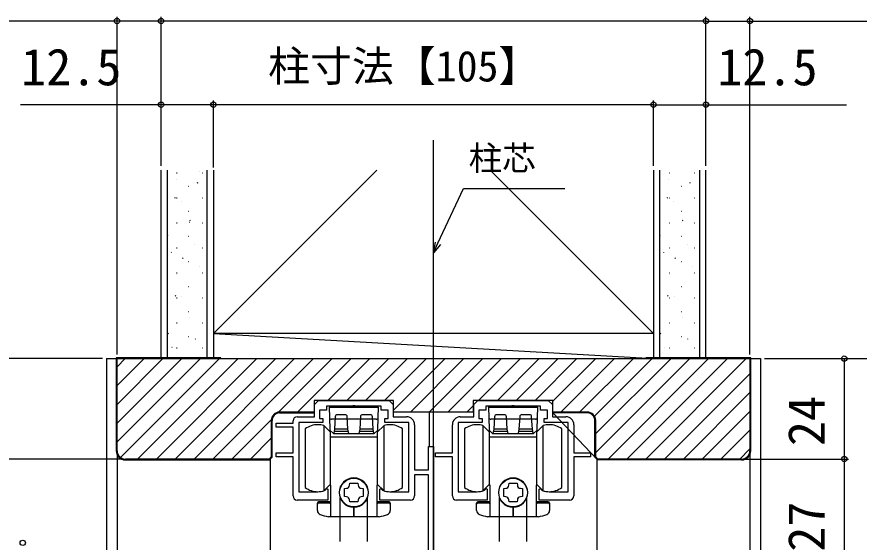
# Model space of a CAD drawing. Units: millimetres, scale not verified. Extents: x -525 to 525, y -783 to 779.
# Drawn here: x -370.4 to -169.4, y 455.3 to 580.7 of the extents above; entities that cross this region are included whole.
import ezdxf
from ezdxf.enums import TextEntityAlignment as Align

# ---------------------------------------------------------------- set-up
doc = ezdxf.new("R2010")
doc.units = ezdxf.units.MM
doc.header["$LTSCALE"] = 4
for name, color, linetype in [('0-4_YKK_11E', 7, 'Continuous'), ('0-5_YKK_12', 2, 'Continuous'), ('0-6_YKK_13', 4, 'Continuous'), ('0-8_YKK_D', 6, 'Continuous'), ('0-A_YSS_K', 3, 'Continuous'), ('0-B_YSS_KE', 3, 'Continuous')]:
    doc.layers.add(name, color=color, linetype=linetype)
doc.styles.add('ＭＳ ゴシック', font='')
doc.styles.get('ＭＳ ゴシック').set_extended_font_data('MS Gothic')

msp = doc.modelspace()

# ---------------------------------------------------------------- linework, layer by layer
at = {"layer": '0-4_YKK_11E'}
msp.add_line((-271, 478.112), (-271, 448.712), dxfattribs=at)
for points in [[(-303.5, 485.212), (-299.4, 485.212), (-299.4, 488.112), (-298.4, 489.112), (-281.6, 489.112), (-280.6, 488.112), (-280.6, 485.212), (-277.4, 485.212)], [(-264.6, 485.212), (-261.4, 485.212), (-261.4, 488.112), (-260.4, 489.112)], [(-260.4, 489.112), (-243.6, 489.112), (-242.6, 488.112), (-242.6, 485.212), (-239.4, 485.212)], [(-281.35, 467.312), (-276.9, 467.312), (-276.9, 483.812), (-282.6, 483.812), (-282.6, 484.812), (-281.8, 484.812), (-281.8, 486.812), (-283.5, 486.812), (-283.5, 487.712), (-289.541, 487.712), (-289.725, 487.832), (-290.275, 487.832), (-290.458, 487.712), (-296.5, 487.712), (-296.5, 486.812), (-298.2, 486.812), (-298.2, 484.812), (-297.4, 484.812), (-297.4, 483.812), (-303.1, 483.812), (-303.1, 467.312), (-298.65, 467.312)], [(-243.35, 467.312), (-238.9, 467.312), (-238.9, 483.812), (-244.6, 483.812), (-244.6, 484.812), (-243.8, 484.812), (-243.8, 486.812), (-245.5, 486.812), (-245.5, 487.712), (-251.541, 487.712), (-251.725, 487.832), (-252.275, 487.832), (-252.458, 487.712), (-258.5, 487.712), (-258.5, 486.812), (-260.2, 486.812), (-260.2, 484.812), (-259.4, 484.812), (-259.4, 483.812), (-265.1, 483.812), (-265.1, 467.312), (-260.65, 467.312)], [(-304.5, 466.312), (-304.5, 475.612), (-308.5, 475.612), (-308.5, 476.612), (-304.5, 476.612), (-304.5, 482.712), (-308.5, 482.712), (-308.5, 483.712), (-304.5, 483.712), (-304.5, 484.212)], [(-275.5, 483.312), (-275.5, 472.512), (-272.2, 472.512), (-272.2, 478.112), (-271, 478.112)], [(-266.5, 466.312), (-266.5, 475.612), (-270.5, 475.612), (-270.5, 476.612), (-266.5, 476.612), (-266.5, 483.312)], [(-237.5, 483.312), (-237.5, 476.612), (-233.5, 476.612), (-233.5, 475.612), (-237.5, 475.612), (-237.5, 466.312)], [(-272.2, 448.712), (-272.2, 471.312), (-275.5, 471.312), (-275.5, 466.312)], [(-296.965, 467.576), (-296.845, 467.649), (-296.447, 468.047), (-296.2, 467.945), (-296.2, 465.312), (-303.5, 465.312)], [(-276.5, 465.312), (-283.8, 465.312), (-283.8, 467.945), (-283.553, 468.047), (-283.155, 467.649), (-283.034, 467.576)], [(-258.965, 467.576), (-258.845, 467.649), (-258.447, 468.047), (-258.2, 467.945), (-258.2, 465.312), (-265.5, 465.312)], [(-238.5, 465.312), (-245.8, 465.312), (-245.8, 467.945), (-245.553, 468.047), (-245.155, 467.649), (-245.034, 467.576)]]:
    msp.add_lwpolyline(points, dxfattribs=at)
for centre, radius, start, end in [((-303.5, 484.212), 1, 90.00001, 179.99999), ((-277.4, 483.312), 1.9, 0.00001, 89.99999), ((-264.6, 483.312), 1.9, 90.00001, 179.99999), ((-239.4, 483.312), 1.9, 0.00001, 89.99999), ((-303.5, 466.312), 1, 180.00001, 269.99999), ((-298.65, 472.812), 5.5, 270, 287.83761), ((-281.35, 472.812), 5.5, 252.16239, 270), ((-276.5, 466.312), 1, 270.00001, 359.99999), ((-265.5, 466.312), 1, 180.00001, 269.99999), ((-260.65, 472.812), 5.5, 270, 287.83761), ((-243.35, 472.812), 5.5, 252.16239, 270), ((-238.5, 466.312), 1, 270.00001, 359.99999)]:
    msp.add_arc(centre, radius, start, end, dxfattribs=at)
at = {"layer": '0-5_YKK_12'}
for p, q in [((-271, 186.696), (-271, 551.271)), ((-349, 499.112), (-349, 329.512)), ((-349, 499.112), (-193, 499.112)), ((-193, 499.112), (-193, 329.512)), ((-272, 486.312), (-272, 478.094)), ((-310, 475.312), (-310, 330.113)), ((-232, 475.312), (-232, 329.512))]:
    msp.add_line(p, q, dxfattribs=at)
at = {"layer": '0-6_YKK_13'}
for p, q in [((-295.9, 487.412), (-295.6, 487.712)), ((-295.9, 487.412), (-295.819, 485.112)), ((-290, 487.712), (-295.6, 487.712)), ((-284.4, 487.712), (-290, 487.712)), ((-284.4, 487.712), (-284.1, 487.412)), ((-257.9, 487.412), (-257.6, 487.712)), ((-257.9, 487.412), (-257.819, 485.112)), ((-252, 487.712), (-257.6, 487.712)), ((-246.4, 487.712), (-252, 487.712)), ((-246.4, 487.712), (-246.1, 487.412)), ((-295.819, 485.112), (-295.711, 482.011)), ((-290, 484.612), (-295.319, 484.612)), ((-294.421, 485.234), (-294.6, 482.212)), ((-292.078, 485.712), (-293.921, 485.712)), ((-291.4, 482.212), (-291.578, 485.234)), ((-284.68, 484.612), (-290, 484.612)), ((-288.421, 485.234), (-288.6, 482.212)), ((-286.078, 485.712), (-287.921, 485.712)), ((-285.4, 482.212), (-285.578, 485.234)), ((-284.288, 482.011), (-284.18, 485.112)), ((-257.819, 485.112), (-257.711, 482.011)), ((-252, 484.612), (-257.319, 484.612)), ((-256.421, 485.234), (-256.6, 482.212)), ((-254.078, 485.712), (-255.921, 485.712)), ((-253.4, 482.212), (-253.578, 485.234)), ((-246.68, 484.612), (-252, 484.612)), ((-250.421, 485.234), (-250.6, 482.212)), ((-248.078, 485.712), (-249.921, 485.712)), ((-247.4, 482.212), (-247.578, 485.234)), ((-246.288, 482.011), (-246.18, 485.112)), ((-297.2, 483.112), (-295.6, 481.512)), ((-297.2, 483.112), (-297.2, 467.512)), ((-284.4, 481.512), (-282.8, 483.112)), ((-282.8, 467.512), (-282.8, 483.112)), ((-259.2, 483.112), (-257.6, 481.512)), ((-259.2, 483.112), (-259.2, 467.512)), ((-246.4, 481.512), (-244.8, 483.112)), ((-244.8, 467.512), (-244.8, 483.112)), ((-301.6, 482.312), (-301.6, 475.312)), ((-294.883, 481.212), (-295.711, 482.011)), ((-295.6, 469.112), (-295.6, 481.512)), ((-290, 480.362), (-295.6, 480.362)), ((-291.3, 481.712), (-294.7, 481.712)), ((-290, 481.212), (-288.791, 481.212)), ((-284.4, 480.362), (-290, 480.362)), ((-288.6, 482.212), (-288.8, 481.212)), ((-288.791, 481.212), (-285.116, 481.212)), ((-285.3, 481.712), (-288.7, 481.712)), ((-285.4, 482.212), (-288.6, 482.212)), ((-285.2, 481.212), (-285.4, 482.212)), ((-284.288, 482.011), (-285.116, 481.212)), ((-284.4, 481.512), (-284.4, 469.112)), ((-278.4, 475.312), (-278.4, 482.312)), ((-263.6, 482.312), (-263.6, 475.312)), ((-256.883, 481.212), (-257.711, 482.011)), ((-257.6, 469.112), (-257.6, 481.512)), ((-252, 480.362), (-257.6, 480.362)), ((-253.3, 481.712), (-256.7, 481.712)), ((-252, 481.212), (-250.791, 481.212)), ((-246.4, 480.362), (-252, 480.362)), ((-250.6, 482.212), (-250.8, 481.212)), ((-250.791, 481.212), (-247.116, 481.212)), ((-247.3, 481.712), (-250.7, 481.712)), ((-247.4, 482.212), (-250.6, 482.212)), ((-247.2, 481.212), (-247.4, 482.212)), ((-246.288, 482.011), (-247.116, 481.212)), ((-246.4, 481.512), (-246.4, 469.112)), ((-240.4, 475.312), (-240.4, 482.312)), ((-301.6, 475.312), (-301.6, 468.312)), ((-278.4, 468.312), (-278.4, 475.312)), ((-263.6, 475.312), (-263.6, 468.312)), ((-240.4, 468.312), (-240.4, 475.312)), ((-295.6, 469.112), (-297.2, 467.512)), ((-291.008, 468.858), (-290.97, 469.362)), ((-282.8, 467.512), (-284.4, 469.112)), ((-257.6, 469.112), (-259.2, 467.512)), ((-253.008, 468.858), (-252.97, 469.362)), ((-244.8, 467.512), (-246.4, 469.112)), ((-298.7, 462.831), (-298.7, 464.612)), ((-295.8, 464.912), (-298.4, 464.912)), ((-295.8, 464.612), (-298.4, 464.612)), ((-293.25, 455.412), (-293.25, 465.813)), ((-286.75, 455.412), (-286.75, 465.813)), ((-281.6, 464.912), (-284.2, 464.912)), ((-281.6, 464.612), (-284.2, 464.612)), ((-281.3, 464.612), (-281.3, 462.831)), ((-260.7, 462.831), (-260.7, 464.612)), ((-257.8, 464.912), (-260.4, 464.912)), ((-257.8, 464.612), (-260.4, 464.612)), ((-255.25, 455.412), (-255.25, 465.813)), ((-248.75, 455.412), (-248.75, 465.813)), ((-243.6, 464.912), (-246.2, 464.912)), ((-243.6, 464.612), (-246.2, 464.612)), ((-243.3, 464.612), (-243.3, 462.831)), ((-290, 463.612), (-290, 461.312)), ((-290, 461.312), (-290, 463.612)), ((-252, 463.612), (-252, 461.312)), ((-252, 461.312), (-252, 463.612)), ((-290, 461.312), (-296.077, 461.312)), ((-283.922, 461.312), (-290, 461.312)), ((-252, 461.312), (-258.077, 461.312)), ((-245.922, 461.312), (-252, 461.312))]:
    msp.add_line(p, q, dxfattribs=at)
for points in [[(-284.18, 485.112), (-284.1, 487.412), (-295.9, 487.412)], [(-246.18, 485.112), (-246.1, 487.412), (-257.9, 487.412)], [(-294.883, 481.212), (-291.208, 481.212), (-290, 481.212)], [(-291.2, 481.212), (-291.4, 482.212), (-294.6, 482.212), (-294.8, 481.212)], [(-256.883, 481.212), (-253.208, 481.212), (-252, 481.212)], [(-253.2, 481.212), (-253.4, 482.212), (-256.6, 482.212), (-256.8, 481.212)], [(-295.5, 461.312), (-295.5, 468.912), (-295.8, 468.912)], [(-290.97, 469.362), (-289.03, 469.362), (-288.991, 468.858)], [(-284.2, 468.912), (-284.5, 468.912), (-284.5, 461.312)], [(-257.5, 461.312), (-257.5, 468.912), (-257.8, 468.912)], [(-252.97, 469.362), (-251.03, 469.362), (-250.991, 468.858)], [(-246.2, 468.912), (-246.5, 468.912), (-246.5, 461.312)], [(-291.745, 466.104), (-292.25, 466.142), (-292.25, 468.082), (-291.745, 468.12)], [(-288.254, 468.12), (-287.75, 468.082), (-287.75, 466.142), (-288.254, 466.104)], [(-253.745, 466.104), (-254.25, 466.142), (-254.25, 468.082), (-253.745, 468.12)], [(-250.254, 468.12), (-249.75, 468.082), (-249.75, 466.142), (-250.254, 466.104)], [(-288.991, 465.367), (-289.03, 464.862), (-290.97, 464.862), (-291.008, 465.367)], [(-250.991, 465.367), (-251.03, 464.862), (-252.97, 464.862), (-253.008, 465.367)]]:
    msp.add_lwpolyline(points, dxfattribs=at)
for centre in [(-290, 467.112), (-252, 467.112)]:
    msp.add_circle(centre, 3.4, dxfattribs=at)
for centre, radius, start, end in [((-295.319, 485.112), 0.5, 182, 270), ((-293.921, 485.212), 0.5, 90, 177.4552), ((-292.078, 485.212), 0.5, 2.5448, 90), ((-287.921, 485.212), 0.5, 90, 177.4552), ((-286.078, 485.212), 0.5, 2.5448, 90), ((-284.68, 485.112), 0.5, 270, 358), ((-257.319, 485.112), 0.5, 182, 270), ((-255.921, 485.212), 0.5, 90, 177.4552), ((-254.078, 485.212), 0.5, 2.5448, 90), ((-249.921, 485.212), 0.5, 90, 177.4552), ((-248.078, 485.212), 0.5, 2.5448, 90), ((-246.68, 485.112), 0.5, 270, 358), ((-298.6, 478.312), 5, 90, 126.8699), ((-298.6, 478.312), 5, 73.7398, 90), ((-281.4, 478.312), 5, 90, 106.2602), ((-281.4, 478.312), 5, 53.1301, 90), ((-260.6, 478.312), 5, 90, 126.8699), ((-260.6, 478.312), 5, 73.7398, 90), ((-243.4, 478.312), 5, 90, 106.2602), ((-243.4, 478.312), 5, 53.1301, 90), ((-290, 467.112), 3.5, 90, 270), ((-290, 467.112), 3.5, 270, 90), ((-252, 467.112), 3.5, 90, 270), ((-252, 467.112), 3.5, 270, 90), ((-298.6, 472.312), 5, 233.1301, 270), ((-291.806, 468.918), 0.8, 274.33284, 355.66716), ((-288.194, 468.918), 0.8, 184.33284, 265.66716), ((-281.4, 472.312), 5, 270, 306.8699), ((-260.6, 472.312), 5, 233.1301, 270), ((-253.806, 468.918), 0.8, 274.33284, 355.66716), ((-250.194, 468.918), 0.8, 184.33284, 265.66716), ((-243.4, 472.312), 5, 270, 306.8699), ((-298.6, 472.312), 5, 270, 286.2602), ((-281.4, 472.312), 5, 253.7398, 270), ((-260.6, 472.312), 5, 270, 286.2602), ((-243.4, 472.312), 5, 253.7398, 270), ((-298.4, 464.612), 0.3, 90, 180), ((-298.4, 464.312), 0.3, 90, 180), ((-295.8, 465.212), 0.3, 270, 0), ((-295.8, 464.912), 0.3, 270, 0), ((-291.806, 465.306), 0.8, 4.33284, 85.66716), ((-288.194, 465.306), 0.8, 94.33284, 175.66716), ((-284.2, 465.212), 0.3, 180, 270), ((-284.2, 464.912), 0.3, 180, 270), ((-281.6, 464.612), 0.3, 0, 90), ((-281.6, 464.312), 0.3, 0, 90), ((-260.4, 464.612), 0.3, 90, 180), ((-260.4, 464.312), 0.3, 90, 180), ((-257.8, 465.212), 0.3, 270, 0), ((-257.8, 464.912), 0.3, 270, 0), ((-253.806, 465.306), 0.8, 4.33284, 85.66716), ((-250.194, 465.306), 0.8, 94.33284, 175.66716), ((-246.2, 465.212), 0.3, 180, 270), ((-246.2, 464.912), 0.3, 180, 270), ((-243.6, 464.612), 0.3, 0, 90), ((-243.6, 464.312), 0.3, 0, 90), ((-297.7, 462.831), 1, 180, 251.28667), ((-282.3, 462.831), 1, 288.71333, 0), ((-259.7, 462.831), 1, 180, 251.28667), ((-244.3, 462.831), 1, 288.71333, 0), ((-290, 485.562), 25, 251.28667, 255.93013), ((-290, 485.562), 25, 284.06987, 288.71333), ((-252, 485.562), 25, 251.28667, 255.93013), ((-252, 485.562), 25, 284.06987, 288.71333)]:
    msp.add_arc(centre, radius, start, end, dxfattribs=at)
at = {"layer": '0-8_YKK_D'}
for p, q in [((-346.5, 500.112), (-346.5, 580.729)), ((-336, 545.112), (-336, 580.729)), ((-336, 545.112), (-336, 580.729)), ((-206, 579.729), (-336, 579.729)), ((-206, 545.112), (-206, 580.729)), ((-206, 545.112), (-206, 580.729)), ((-195.5, 500.112), (-195.5, 580.729)), ((-336, 545.112), (-336, 560.729)), ((-323.5, 545.112), (-323.5, 560.729)), ((-323.5, 544.729), (-323.5, 560.729)), ((-218.5, 545.112), (-218.5, 560.729)), ((-218.5, 545.112), (-218.5, 560.729)), ((-206, 557.616), (-206, 560.729)), ((-218.5, 559.729), (-323.5, 559.729)), ((-350, 499.112), (-390, 499.112)), ((-192, 499.112), (-172, 499.112)), ((-192, 499.112), (-152, 499.112)), ((-173, 499.112), (-173, 475.112)), ((-345.5, 475.112), (-390, 475.112)), ((-345.5, 475.112), (-390, 475.112)), ((-346.5, 476.112), (-346.5, 371.612)), ((-346.5, 476.112), (-346.5, 371.612)), ((-196.5, 475.112), (-172, 475.112)), ((-195.5, 476.112), (-195.5, 371.612)), ((-190, 475.112), (-172, 475.112)), ((-173, 475.112), (-173, 448.112))]:
    msp.add_line(p, q, dxfattribs=at)
for points in [[(-336, 579.729), (-346.5, 579.729), (-380.05, 579.729)], [(-206, 579.729), (-195.5, 579.729), (-161.95, 579.729)], [(-323.5, 559.729), (-336, 559.729), (-369.55, 559.729)], [(-218.5, 559.729), (-206, 559.729), (-172.45, 559.729)], [(-271, 524.338), (-269.922, 526.649), (-263.823, 539.729), (-239.658, 539.729)], [(-269.303, 526.36), (-271, 524.338), (-270.541, 526.938)]]:
    msp.add_lwpolyline(points, dxfattribs=at)
for centre in [(-346.5, 579.729), (-336, 579.729), (-336, 579.729), (-206, 579.729), (-206, 579.729), (-195.5, 579.729), (-336, 559.729), (-323.5, 559.729), (-323.5, 559.729), (-218.5, 559.729), (-218.5, 559.729), (-206, 559.729), (-173, 499.112), (-173, 475.112), (-173, 475.112), (-369, 455.112)]:
    msp.add_circle(centre, 0.637, dxfattribs=at)
at = {"layer": '0-A_YSS_K'}
for p, q in [((-336, 499.112), (-336, 544.112)), ((-334.5, 544.112), (-334.5, 499.112)), ((-332.29, 543.502), (-332.19, 543.502)), ((-326.931, 543.871), (-326.912, 543.878)), ((-326.21, 543.502), (-326.11, 543.502)), ((-325, 499.112), (-325, 544.112)), ((-323.5, 505.112), (-284.5, 544.112)), ((-218.5, 505.112), (-257.5, 544.112)), ((-217, 499.112), (-217, 544.112)), ((-214.79, 543.502), (-214.69, 543.502)), ((-209.431, 543.871), (-209.412, 543.878)), ((-208.71, 543.502), (-208.61, 543.502)), ((-207.5, 544.112), (-207.5, 499.112)), ((-206, 499.112), (-206, 544.112)), ((-332.417, 541.929), (-332.398, 541.935)), ((-327.346, 541.056), (-327.179, 541.166)), ((-214.917, 541.929), (-214.898, 541.935)), ((-209.846, 541.056), (-209.679, 541.166)), ((-329.44, 540.272), (-329.34, 540.272)), ((-211.94, 540.272), (-211.84, 540.272)), ((-332.724, 537.496), (-332.558, 537.606)), ((-332.29, 537.522), (-332.19, 537.522)), ((-331.219, 536.671), (-331.2, 536.678)), ((-326.21, 537.522), (-326.11, 537.522)), ((-215.224, 537.496), (-215.058, 537.606)), ((-214.79, 537.522), (-214.69, 537.522)), ((-213.719, 536.671), (-213.7, 536.678)), ((-208.71, 537.522), (-208.61, 537.522)), ((-329.44, 534.292), (-329.34, 534.292)), ((-211.94, 534.292), (-211.84, 534.292)), ((-332.29, 531.542), (-332.19, 531.542)), ((-329.267, 531.68), (-329.249, 531.687)), ((-329.115, 532.049), (-328.948, 532.16)), ((-326.21, 531.542), (-326.11, 531.542)), ((-214.79, 531.542), (-214.69, 531.542)), ((-211.767, 531.68), (-211.749, 531.687)), ((-211.615, 532.049), (-211.448, 532.16)), ((-208.71, 531.542), (-208.61, 531.542)), ((-334.493, 528.489), (-334.326, 528.6)), ((-216.993, 528.489), (-216.826, 528.6)), ((-329.44, 528.312), (-329.34, 528.312)), ((-211.94, 528.312), (-211.84, 528.312)), ((-332.29, 525.562), (-332.19, 525.562)), ((-327.975, 526.456), (-327.957, 526.463)), ((-326.21, 525.562), (-326.11, 525.562)), ((-214.79, 525.562), (-214.69, 525.562)), ((-210.475, 526.456), (-210.457, 526.463)), ((-208.71, 525.562), (-208.61, 525.562)), ((-333.556, 524.48), (-333.537, 524.486)), ((-330.884, 523.043), (-330.717, 523.153)), ((-216.056, 524.48), (-216.037, 524.486)), ((-213.384, 523.043), (-213.217, 523.153)), ((-329.44, 522.332), (-329.34, 522.332)), ((-326.778, 521.198), (-326.759, 521.205)), ((-211.94, 522.332), (-211.84, 522.332)), ((-209.278, 521.198), (-209.259, 521.205)), ((-332.29, 519.582), (-332.19, 519.582)), ((-332.264, 519.255), (-332.245, 519.262)), ((-326.21, 519.582), (-326.11, 519.582)), ((-214.79, 519.582), (-214.69, 519.582)), ((-214.764, 519.255), (-214.745, 519.262)), ((-208.71, 519.582), (-208.61, 519.582)), ((-329.44, 516.352), (-329.34, 516.352)), ((-211.94, 516.352), (-211.84, 516.352)), ((-332.652, 514.036), (-332.486, 514.147)), ((-332.29, 513.602), (-332.19, 513.602)), ((-331.066, 513.998), (-331.047, 514.004)), ((-326.21, 513.602), (-326.11, 513.602)), ((-215.152, 514.036), (-214.986, 514.147)), ((-214.79, 513.602), (-214.69, 513.602)), ((-213.566, 513.998), (-213.547, 514.004)), ((-208.71, 513.602), (-208.61, 513.602)), ((-329.44, 510.372), (-329.34, 510.372)), ((-329.114, 509.007), (-329.095, 509.014)), ((-211.94, 510.372), (-211.84, 510.372)), ((-211.614, 509.007), (-211.595, 509.014)), ((-332.29, 507.622), (-332.19, 507.622)), ((-326.21, 507.622), (-326.11, 507.622)), ((-214.79, 507.622), (-214.69, 507.622)), ((-208.71, 507.622), (-208.61, 507.622)), ((-334.421, 505.03), (-334.255, 505.14)), ((-323.5, 505.112), (-218.5, 499.112)), ((-218.5, 505.112), (-323.5, 505.112)), ((-216.921, 505.03), (-216.755, 505.14)), ((-329.44, 504.392), (-329.34, 504.392)), ((-327.822, 503.783), (-327.803, 503.789)), ((-211.94, 504.392), (-211.84, 504.392)), ((-210.322, 503.783), (-210.303, 503.789)), ((-333.403, 501.806), (-333.384, 501.813)), ((-332.29, 501.642), (-332.19, 501.642)), ((-326.21, 501.642), (-326.11, 501.642)), ((-215.903, 501.806), (-215.884, 501.813)), ((-214.79, 501.642), (-214.69, 501.642)), ((-208.71, 501.642), (-208.61, 501.642)), ((-346.5, 497.153), (-344.541, 499.112)), ((-346.5, 492.662), (-340.05, 499.112)), ((-346.5, 488.172), (-335.56, 499.112)), ((-346.5, 483.682), (-331.07, 499.112)), ((-346.5, 479.192), (-326.58, 499.112)), ((-345.694, 475.507), (-322.09, 499.112)), ((-341.6, 475.112), (-317.6, 499.112)), ((-337.11, 475.112), (-313.11, 499.112)), ((-332.62, 475.112), (-308.62, 499.112)), ((-328.129, 475.112), (-304.129, 499.112)), ((-323.639, 475.112), (-299.639, 499.112)), ((-323.5, 499.112), (-218.5, 499.112)), ((-307.967, 486.294), (-295.149, 499.112)), ((-303.459, 486.312), (-290.659, 499.112)), ((-296.169, 489.112), (-286.169, 499.112)), ((-291.679, 489.112), (-281.679, 499.112)), ((-287.189, 489.112), (-277.189, 499.112)), ((-282.699, 489.112), (-272.699, 499.112)), ((-280.5, 486.82), (-268.208, 499.112)), ((-276.518, 486.312), (-263.718, 499.112)), ((-272.028, 486.312), (-259.228, 499.112)), ((-267.538, 486.312), (-254.738, 499.112)), ((-260.248, 489.112), (-250.248, 499.112)), ((-255.758, 489.112), (-245.758, 499.112)), ((-251.268, 489.112), (-241.268, 499.112)), ((-246.778, 489.112), (-236.778, 499.112)), ((-242.5, 488.899), (-232.287, 499.112)), ((-240.797, 486.112), (-227.797, 499.112)), ((-236.307, 486.112), (-223.307, 499.112)), ((-232.732, 485.196), (-218.817, 499.112)), ((-232.5, 480.939), (-214.327, 499.112)), ((-232.5, 476.449), (-209.837, 499.112)), ((-229.347, 475.112), (-205.347, 499.112)), ((-224.857, 475.112), (-200.857, 499.112)), ((-220.366, 475.112), (-196.366, 499.112)), ((-215.876, 475.112), (-195.5, 495.488)), ((-211.386, 475.112), (-195.5, 490.998)), ((-263.048, 486.312), (-261.5, 487.86)), ((-206.896, 475.112), (-195.5, 486.508)), ((-319.149, 475.112), (-309.682, 484.579)), ((-202.406, 475.112), (-195.5, 482.018)), ((-314.659, 475.112), (-309.7, 480.071)), ((-197.916, 475.112), (-195.5, 477.528))]:
    msp.add_line(p, q, dxfattribs=at)
for points in [[(-323.5, 544.112), (-323.5, 499.112), (-336, 499.112)], [(-218.5, 544.112), (-218.5, 499.112), (-206, 499.112)], [(-323.5, 533.289), (-323.5, 509.112), (-323.5, 499.112)], [(-218.5, 533.289), (-218.5, 509.112), (-218.5, 499.112)]]:
    msp.add_lwpolyline(points, dxfattribs=at)
at = {"layer": '0-B_YSS_KE'}
for p, q in [((-321.7, 499.112), (-321.7, 499.312)), ((-220.3, 499.312), (-220.3, 499.112)), ((-195.3, 499.312), (-220.3, 499.312)), ((-195.3, 477.112), (-195.3, 499.312)), ((-307.7, 486.112), (-299.5, 486.112)), ((-299.5, 486.112), (-299.5, 486.312)), ((-242.5, 486.112), (-242.5, 486.312)), ((-234.3, 486.312), (-242.5, 486.312))]:
    msp.add_line(p, q, dxfattribs=at)
for points in [[(-321.7, 499.312), (-346.7, 499.312), (-346.7, 477.112)], [(-346.5, 477.112), (-346.5, 499.112), (-195.5, 499.112), (-195.5, 477.112)], [(-242.5, 486.312), (-242.5, 489.112), (-261.5, 489.112), (-261.5, 486.312), (-280.5, 486.312), (-280.5, 489.112), (-299.5, 489.112), (-299.5, 486.312), (-307.7, 486.312)], [(-234.3, 486.112), (-242.5, 486.112), (-231.883, 474.912)], [(-309.7, 484.312), (-309.7, 475.612), (-310.2, 475.112), (-344.5, 475.112)], [(-344.5, 474.912), (-310.117, 474.912), (-309.5, 475.529), (-309.5, 484.312)], [(-197.5, 474.912), (-231.883, 474.912), (-232.5, 475.529), (-232.5, 484.312)], [(-197.5, 475.112), (-231.8, 475.112), (-232.3, 475.612), (-232.3, 484.312)]]:
    msp.add_lwpolyline(points, dxfattribs=at)
for centre, radius, start, end in [((-307.7, 484.312), 2, 90.00001, 179.99999), ((-307.7, 484.312), 1.8, 90.00001, 179.99999), ((-234.3, 484.312), 2, 0.00001, 89.99999), ((-234.3, 484.312), 1.8, 0.00001, 89.99999), ((-344.5, 477.112), 2.2, 180.00001, 269.99999), ((-344.5, 477.112), 2, 180.00001, 269.99999), ((-197.5, 477.112), 2, 270.00001, 359.99999), ((-197.5, 477.112), 2.2, 270.00001, 359.99999)]:
    msp.add_arc(centre, radius, start, end, dxfattribs=at)

# ---------------------------------------------------------------- texts
at = {"layer": '0-8_YKK_D', "style": 'ＭＳ ゴシック'}
for s, height, p in [('12.5', 8.798, (-369.391, 561.729)), ('柱寸法【105】', 7.331, (-310.46, 563.092)), ('12.5', 8.798, (-203.291, 561.729)), ('柱芯', 5.865, (-262.601, 542.274))]:
    msp.add_text(s, height=height, dxfattribs=at).set_placement(p, align=Align.BOTTOM_LEFT)
for s, p in [('24', (-175, 478.214)), ('27', (-175, 452.987))]:
    msp.add_text(s, height=8.798, rotation=90, dxfattribs=at).set_placement(p, align=Align.BOTTOM_LEFT)

doc.saveas('drawing.dxf')
